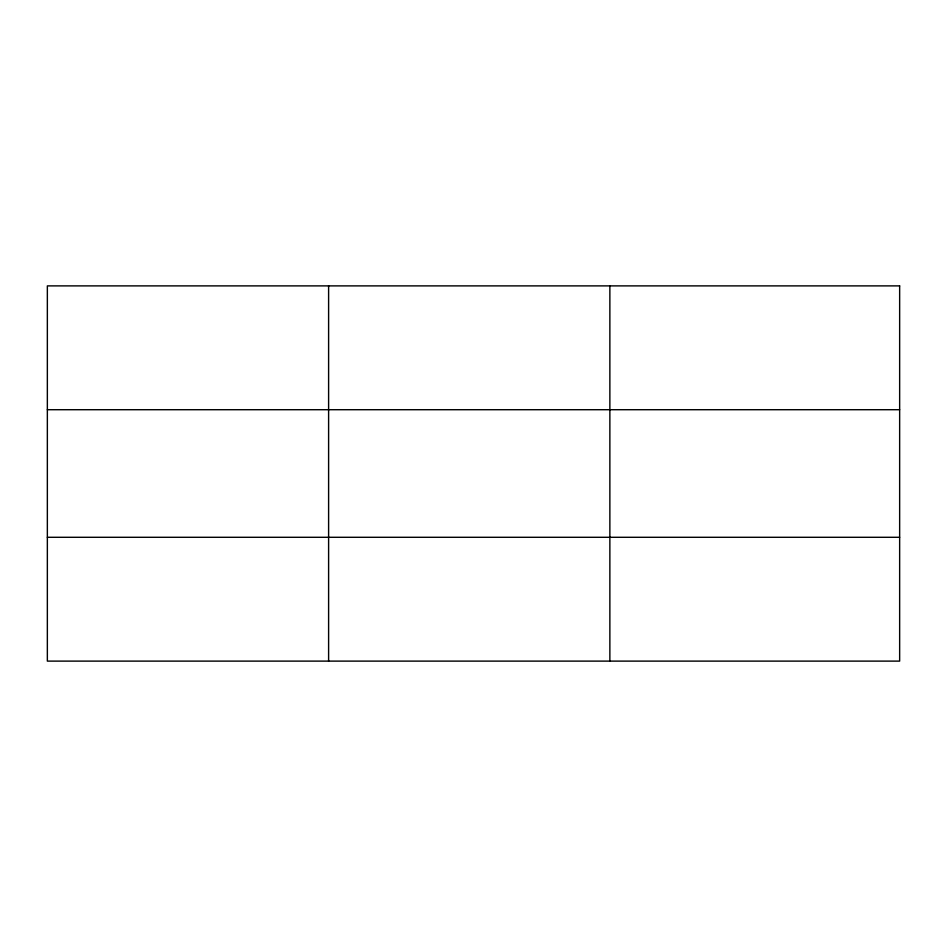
<?xml version="1.0" encoding="UTF-8"?>
<svg xmlns="http://www.w3.org/2000/svg" width="947" height="947" viewBox="0 0 947 947"><rect width="100%" height="100%" fill="white"/><g stroke="black" fill="none" stroke-linecap="round" stroke-linejoin="round"><path stroke-width="1.42" d="M328.609 661.113L328.609 285.887M609.868 661.113L609.868 285.887M47.35 409.708L899.65 409.708M47.35 537.292L899.65 537.292M899.65 285.887L899.65 661.113L47.35 661.113L47.35 285.887L899.65 285.887"/></g></svg>
